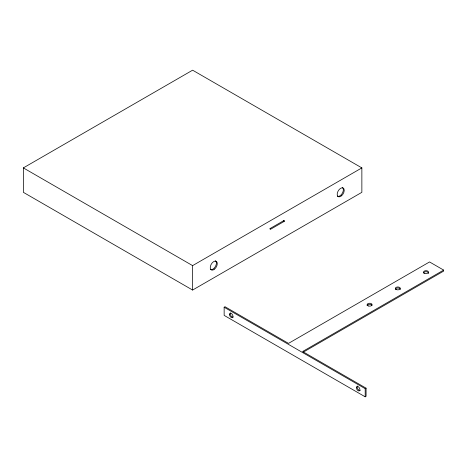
<?xml version="1.0" encoding="UTF-8"?>
<svg xmlns="http://www.w3.org/2000/svg" width="467" height="467" viewBox="0 0 467 467"><rect width="100%" height="100%" fill="white"/><g stroke="black" fill="none" stroke-linecap="round" stroke-linejoin="round"><path stroke-width="0.7" d="M23.35 167.898L192.608 70.184L361.861 167.898L361.861 192.328L192.608 290.048L23.35 192.328L23.35 167.898L192.608 265.618L361.861 167.898M269.914 228.62L284.286 220.325L284.286 221.34L270.183 229.484L270.183 228.468M443.65 270.089L302.604 351.523L366.075 388.165L366.075 396.308L365.194 396.816L224.148 315.383L224.148 307.239L225.03 306.731L288.501 343.379L429.547 261.946L443.65 270.089L443.65 271.105L303.235 352.176M224.148 307.239L365.194 388.672L366.075 388.165M283.405 220.833L284.286 221.34M365.194 388.672L365.194 396.816M192.608 265.618L192.608 290.048M215.375 260.79A4.985 2.878 -60 0 1 215.375 266.552A4.985 2.878 -60 0 1 210.389 269.43M342.317 187.5A4.985 2.878 -60 0 1 342.317 193.262A4.985 2.878 -60 0 1 337.332 196.14M367.109 305.716A2.493 1.442 0 0 1 369.274 304.286A2.493 1.442 0 0 1 372.006 305.342M395.316 289.429A2.493 1.442 0 0 1 397.808 287.987A2.493 1.442 0 0 1 400.301 289.429M423.528 273.142A2.493 1.442 0 0 1 426.342 271.712A2.493 1.442 0 0 1 428.426 273.516M360.267 390.324A2.493 1.442 60 0 1 357.775 388.883A2.493 1.442 60 0 1 357.775 386.005M233.325 317.035A2.493 1.442 60 0 1 231.007 315.873A2.493 1.442 60 0 1 230.552 312.978M214.674 269.027A4.985 2.878 -60 0 0 216.256 261.304A4.985 2.878 -60 0 0 210.354 266.534A4.985 2.878 -60 0 0 214.674 269.027M341.616 195.737A4.985 2.878 -60 0 0 343.198 188.014A4.985 2.878 -60 0 0 337.297 193.245A4.985 2.878 -60 0 0 341.616 195.737M368.352 305.943A2.493 1.442 0 0 0 372.094 304.7A2.493 1.442 0 0 0 368.352 303.451A2.493 1.442 0 0 0 368.352 305.943M396.565 289.657A2.493 1.442 0 0 0 400.301 288.413A2.493 1.442 0 0 0 396.565 287.164A2.493 1.442 0 0 0 396.565 289.657M424.772 273.37A2.493 1.442 0 0 0 428.513 272.127A2.493 1.442 0 0 0 424.772 270.878A2.493 1.442 0 0 0 424.772 273.37M356.379 387.657A2.493 1.442 60 0 0 359.024 390.949A2.493 1.442 60 0 0 359.024 387.423A2.493 1.442 60 0 0 356.379 387.657M229.437 314.367A2.493 1.442 60 0 0 232.081 317.659A2.493 1.442 60 0 0 232.081 314.133A2.493 1.442 60 0 0 229.437 314.367"/></g></svg>
